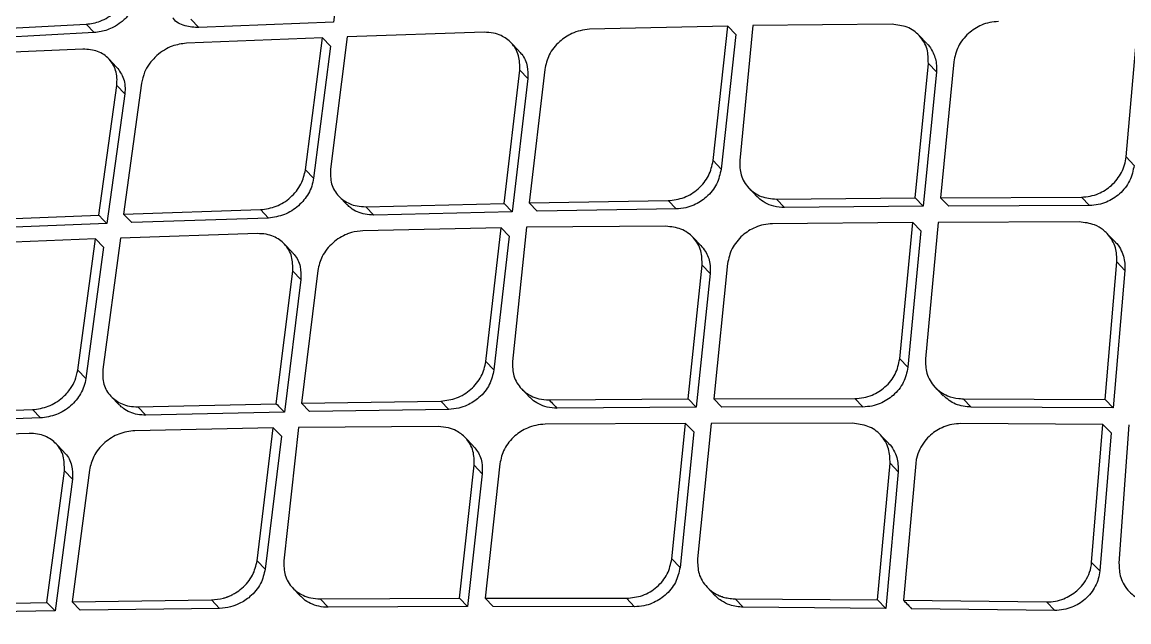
# Model space of a CAD drawing. Extents: x 0 to 84, y -21 to 126.
# Drawn here: x 69.27 to 70.574, y 11.356 to 12.063 of the extents above; entities that cross this region are included whole.
import ezdxf

# ---------------------------------------------------------------- set-up
doc = ezdxf.new("R2010")
doc.units = 0
doc.header["$MEASUREMENT"] = 0
doc.layers.add('1', color=4, linetype='Continuous')

# ---------------------------------------------------------------- blocks, each defined once
blk = doc.blocks.new('PRODIGY')
at = {"layer": '1', "color": 3, "linetype": 'Continuous', "lineweight": 25}
for p, q in [((69.6574, 12.2163), (69.6372, 12.0626)), ((69.1874, 12.0518), (69.3458, 12.0601)), ((69.3458, 12.0601), (69.3552, 12.0503)), ((69.4692, 12.0659), (69.4786, 12.0561)), ((69.6372, 12.0626), (69.4786, 12.0561)), ((70.1014, 12.0579), (69.9386, 12.0541)), ((70.0842, 11.8994), (70.1014, 12.0579)), ((70.1014, 12.0579), (70.1109, 12.0481)), ((70.131, 12.0585), (70.1155, 11.8994)), ((70.2949, 12.06), (70.131, 12.0585)), ((70.5705, 11.9037), (70.585, 12.065)), ((69.3552, 12.0503), (69.1968, 12.0419)), ((69.6533, 12.0452), (69.6335, 11.8894)), ((69.8146, 12.0506), (69.6533, 12.0452)), ((70.1109, 12.048), (70.0937, 11.8895)), ((70.336, 12.0374), (70.3266, 12.0471)), ((69.6241, 12.0442), (69.4638, 12.0378)), ((69.6041, 11.8885), (69.6241, 12.0442)), ((69.6336, 12.0344), (69.6136, 11.8787)), ((69.6336, 12.0344), (69.6241, 12.0442)), ((69.8555, 12.0287), (69.8461, 12.0385)), ((69.342, 12.0308), (69.1832, 12.0241)), ((69.3817, 12.0096), (69.3723, 12.0195)), ((69.838, 11.8489), (69.8564, 12.0061)), ((69.8564, 12.0061), (69.8659, 11.9963)), ((69.8859, 12.0069), (69.8676, 11.8495)), ((70.3221, 11.8555), (70.3377, 12.014)), ((70.3377, 12.014), (70.3472, 12.0042)), ((70.3677, 12.0159), (70.3522, 11.8557)), ((69.8659, 11.9963), (69.8475, 11.8391)), ((70.3472, 12.0042), (70.3317, 11.8456)), ((69.3607, 11.8352), (69.3818, 11.988)), ((69.3818, 11.988), (69.3913, 11.9781)), ((69.411, 11.9907), (69.3899, 11.8363)), ((69.3913, 11.9781), (69.3702, 11.8254)), ((70.5705, 11.9037), (70.5801, 11.8938)), ((69.6041, 11.8885), (69.6136, 11.8787)), ((70.0842, 11.8994), (70.0937, 11.8895)), ((70.1265, 11.8669), (70.1361, 11.8569)), ((69.6437, 11.8573), (69.6532, 11.8474)), ((69.6752, 11.8451), (69.838, 11.8489)), ((69.838, 11.8489), (69.8474, 11.8391)), ((69.8676, 11.8495), (70.0313, 11.8523)), ((69.8676, 11.8495), (69.8771, 11.8397)), ((70.0408, 11.8425), (70.0313, 11.8523)), ((70.1587, 11.854), (70.3221, 11.8555)), ((70.1587, 11.854), (70.1682, 11.8441)), ((70.3221, 11.8555), (70.3317, 11.8456)), ((70.3522, 11.8557), (70.5179, 11.8564)), ((70.3522, 11.8557), (70.3617, 11.8458)), ((70.5179, 11.8564), (70.5274, 11.8465)), ((69.3899, 11.8363), (69.5511, 11.8417)), ((69.3899, 11.8363), (69.3994, 11.8265)), ((69.5511, 11.8417), (69.5606, 11.8318)), ((69.6752, 11.8451), (69.6846, 11.8353)), ((69.8475, 11.8391), (69.6846, 11.8353)), ((70.0409, 11.8425), (69.8771, 11.8397)), ((70.3317, 11.8456), (70.1682, 11.8441)), ((70.5275, 11.8465), (70.3617, 11.8458)), ((69.2021, 11.8287), (69.3607, 11.8352)), ((69.3702, 11.8254), (69.2116, 11.8189)), ((69.5606, 11.8318), (69.3994, 11.8265)), ((70.3193, 11.8264), (70.1542, 11.8251)), ((70.304, 11.6659), (70.3193, 11.8264)), ((70.3193, 11.8264), (70.3289, 11.8165)), ((70.3494, 11.8266), (70.3343, 11.6659)), ((70.5153, 11.8271), (70.3494, 11.8266)), ((69.5475, 11.8134), (69.3861, 11.8082)), ((69.8347, 11.8203), (69.6717, 11.8167)), ((69.8166, 11.6628), (69.8347, 11.8203)), ((69.8441, 11.8105), (69.8261, 11.6529)), ((69.8347, 11.8203), (69.8441, 11.8105)), ((69.8643, 11.8209), (69.848, 11.6627)), ((70.0285, 11.822), (69.8643, 11.8209)), ((70.3289, 11.8165), (70.3136, 11.656)), ((70.5576, 11.8038), (70.5481, 11.8137)), ((69.3569, 11.8072), (69.1965, 11.8008)), ((69.3359, 11.6526), (69.3569, 11.8072)), ((69.3663, 11.7973), (69.3454, 11.6427)), ((69.3569, 11.8072), (69.3663, 11.7973)), ((69.3861, 11.8082), (69.3653, 11.6534)), ((69.5884, 11.7915), (69.5789, 11.8013)), ((70.0697, 11.7995), (70.0602, 11.8092)), ((70.0547, 11.6186), (70.0712, 11.7763)), ((70.0712, 11.7763), (70.0807, 11.7664)), ((70.1012, 11.7781), (70.0849, 11.6188)), ((70.5459, 11.618), (70.5597, 11.78)), ((70.5597, 11.78), (70.5693, 11.7701)), ((69.5697, 11.613), (69.5891, 11.7692)), ((69.5986, 11.7594), (69.5792, 11.6031)), ((69.5891, 11.7692), (69.5986, 11.7594)), ((69.6186, 11.77), (69.5994, 11.6136)), ((70.0807, 11.7664), (70.0643, 11.6088)), ((70.5693, 11.7701), (70.5555, 11.608)), ((69.8166, 11.6628), (69.8261, 11.6529)), ((70.304, 11.6659), (70.3136, 11.656)), ((69.3359, 11.6526), (69.3454, 11.6427)), ((69.8588, 11.6304), (69.8684, 11.6204)), ((70.3458, 11.6324), (70.3553, 11.6224)), ((69.3752, 11.6215), (69.3848, 11.6116)), ((69.5994, 11.6136), (69.7634, 11.6161)), ((69.7634, 11.6161), (69.7729, 11.6062)), ((69.891, 11.6175), (70.0547, 11.6187)), ((70.0643, 11.6088), (70.0547, 11.6187)), ((70.0849, 11.6188), (70.251, 11.6191)), ((70.0849, 11.6188), (70.0944, 11.6089)), ((70.2606, 11.6092), (70.251, 11.6191)), ((70.3786, 11.6188), (70.5459, 11.618)), ((70.3786, 11.6188), (70.3882, 11.6089)), ((70.5459, 11.618), (70.5555, 11.6081)), ((69.1213, 11.6007), (69.2826, 11.606)), ((69.2921, 11.5962), (69.2826, 11.606)), ((69.4067, 11.6094), (69.5697, 11.613)), ((69.4067, 11.6094), (69.4162, 11.5996)), ((69.5792, 11.6032), (69.4162, 11.5996)), ((69.5994, 11.6136), (69.6089, 11.6037)), ((69.7729, 11.6062), (69.6089, 11.6037)), ((70.0643, 11.6088), (69.9005, 11.6076)), ((70.2606, 11.6092), (70.0944, 11.6089)), ((70.5555, 11.608), (70.3882, 11.6089)), ((69.2921, 11.5962), (69.1307, 11.5909)), ((70.0518, 11.5897), (69.8863, 11.5888)), ((70.0356, 11.4302), (70.0518, 11.5897)), ((70.0518, 11.5897), (70.0613, 11.5798)), ((70.0819, 11.5898), (70.0659, 11.4301)), ((70.2483, 11.5899), (70.0819, 11.5898)), ((70.5434, 11.5885), (70.376, 11.5896)), ((70.53, 11.4261), (70.5434, 11.5885)), ((70.5434, 11.5885), (70.553, 11.5786)), ((70.5739, 11.5883), (70.5622, 11.4252)), ((69.2788, 11.578), (69.1173, 11.5728)), ((69.5662, 11.5846), (69.403, 11.5812)), ((69.5471, 11.428), (69.5662, 11.5846)), ((69.5662, 11.5846), (69.5757, 11.5748)), ((69.5959, 11.5851), (69.5786, 11.428)), ((69.7604, 11.586), (69.5959, 11.5851)), ((70.0613, 11.5798), (70.0452, 11.4202)), ((70.2906, 11.5665), (70.281, 11.5765)), ((70.553, 11.5786), (70.5396, 11.4162)), ((69.3196, 11.5562), (69.3101, 11.566)), ((69.5757, 11.5748), (69.5566, 11.4182)), ((69.8015, 11.5634), (69.792, 11.5732)), ((69.7855, 11.3838), (69.8028, 11.5404)), ((69.8028, 11.5404), (69.8123, 11.5305)), ((69.833, 11.5422), (69.8156, 11.3838)), ((70.2779, 11.3818), (70.2926, 11.5429)), ((70.2926, 11.5429), (70.3021, 11.5329)), ((70.3229, 11.5427), (70.3084, 11.3815)), ((69.2996, 11.3789), (69.3201, 11.5341)), ((69.3295, 11.5242), (69.3091, 11.3691)), ((69.3201, 11.5341), (69.3296, 11.5242)), ((69.3496, 11.5348), (69.3293, 11.3795)), ((69.8123, 11.5305), (69.795, 11.3739)), ((70.3021, 11.5329), (70.2875, 11.3718)), ((69.5471, 11.428), (69.5566, 11.4182)), ((70.0356, 11.4302), (70.0451, 11.4203)), ((70.53, 11.4261), (70.5396, 11.4162)), ((69.5892, 11.3958), (69.5988, 11.3859)), ((70.0773, 11.3967), (70.0868, 11.3867)), ((69.3293, 11.3795), (69.4935, 11.3818)), ((69.503, 11.3719), (69.4935, 11.3818)), ((69.6214, 11.383), (69.7855, 11.3838)), ((69.6214, 11.383), (69.6309, 11.3731)), ((69.795, 11.3739), (69.7855, 11.3838)), ((69.8156, 11.3838), (69.8252, 11.3739)), ((69.8156, 11.3838), (69.9822, 11.3837)), ((69.9822, 11.3837), (69.9917, 11.3738)), ((70.1101, 11.3831), (70.2779, 11.3818)), ((70.1101, 11.3831), (70.1197, 11.3732)), ((70.2779, 11.3818), (70.2875, 11.3718)), ((70.3084, 11.3815), (70.4769, 11.3794)), ((69.1365, 11.3755), (69.2996, 11.3789)), ((69.3091, 11.3691), (69.146, 11.3656)), ((69.3293, 11.3795), (69.3388, 11.3696)), ((69.503, 11.3719), (69.3388, 11.3696)), ((69.795, 11.3739), (69.6309, 11.3731)), ((69.9918, 11.3738), (69.8252, 11.3739)), ((70.2875, 11.3718), (70.1197, 11.3732)), ((70.4865, 11.3694), (70.318, 11.3715)), ((70.4769, 11.3794), (70.4865, 11.3694))]:
    blk.add_line(p, q, dxfattribs=at)
at = {"layer": '1', "color": 3, "linetype": 'Continuous', "lineweight": 25, "flags": 128}
for points in [[(69.3607, 11.8352), (69.366, 11.8297), (69.3702, 11.8254)], [(69.2996, 11.3789), (69.3049, 11.3734), (69.3091, 11.3691)]]:
    blk.add_lwpolyline(points, dxfattribs=at)
at = {"layer": '1', "color": 3, "linetype": 'Continuous', "lineweight": 25}
for points, knots in [([(73.7038, 17.6398), (73.5881, 17.5307), (73.3529, 17.3088), (73.0099, 16.9848), (72.6861, 16.6786), (72.3966, 16.4046), (72.1528, 16.1737), (71.9512, 15.9828), (71.7883, 15.8284), (71.6432, 15.6909), (71.5188, 15.5731), (71.4173, 15.477), (71.3359, 15.3999), (71.2411, 15.31), (71.1121, 15.1878), (70.9471, 15.0316), (70.7602, 14.8547), (70.5548, 14.6603), (70.3367, 14.454), (70.0855, 14.2164), (69.8199, 13.9653), (69.5484, 13.7088), (69.3455, 13.5171), (69.2008, 13.3805), (69.097, 13.2825), (68.9815, 13.1734), (68.8462, 13.0458), (68.673, 12.8823), (68.4574, 12.6788), (68.1953, 12.4313), (67.8996, 12.1522), (67.5706, 11.8413), (67.2082, 11.4986), (66.8275, 11.1383), (66.5678, 10.8921), (66.4399, 10.7708)], [0, 0, 0, 0, 0.047732, 0.097021, 0.141602, 0.181473, 0.216643, 0.242357, 0.264803, 0.283982, 0.302359, 0.316221, 0.32592, 0.336001, 0.355428, 0.379237, 0.404198, 0.432652, 0.464067, 0.494314, 0.536393, 0.573752, 0.606394, 0.620146, 0.633459, 0.649229, 0.66783, 0.689262, 0.720711, 0.75677, 0.797442, 0.842721, 0.892609, 0.947115, 1, 1, 1, 1]), ([(66.4995, 10.7371), (66.4999, 10.7375), (66.5034, 10.7406), (66.5149, 10.7512), (66.5562, 10.7887), (66.7103, 10.9288), (67.3106, 11.4735), (68.4979, 12.5505), (69.5527, 13.5402), (70.1603, 14.1102)], [0, 0, 0, 0, 0.000353, 0.002828, 0.009436, 0.033986, 0.128384, 0.498019, 1, 1, 1, 1]), ([(69.3458, 12.0601), (69.3514, 12.0609), (69.3602, 12.0622), (69.3719, 12.0682), (69.3829, 12.0763), (69.3939, 12.0896), (69.397, 12.1014), (69.3985, 12.1073)], [0, 0, 0, 0, 0.227885, 0.358926, 0.501082, 0.750473, 1, 1, 1, 1]), ([(69.408, 12.0975), (69.4068, 12.0926), (69.4046, 12.0834), (69.3967, 12.0714), (69.3877, 12.0625), (69.3767, 12.0554), (69.3656, 12.0513), (69.3579, 12.0506), (69.3552, 12.0503)], [0, 0, 0, 0, 0.206384, 0.389639, 0.549718, 0.686564, 0.889713, 1, 1, 1, 1]), ([(69.4786, 12.0561), (69.4731, 12.0565), (69.4619, 12.0574), (69.4511, 12.0625), (69.4482, 12.0673), (69.448, 12.0676)], [0, 0, 0, 0, 0.477808, 0.972788, 1, 1, 1, 1]), ([(70.3377, 12.014), (70.3376, 12.0197), (70.3376, 12.0285), (70.3328, 12.0393), (70.3258, 12.049), (70.3133, 12.058), (70.301, 12.0593), (70.2949, 12.06)], [0, 0, 0, 0, 0.232653, 0.362405, 0.500794, 0.750209, 1, 1, 1, 1]), ([(70.4202, 12.0633), (70.4168, 12.063), (70.4101, 12.0625), (70.3978, 12.0585), (70.384, 12.0497), (70.3716, 12.0343), (70.369, 12.022), (70.3677, 12.0159)], [0, 0, 0, 0, 0.13659, 0.265701, 0.500566, 0.751948, 1, 1, 1, 1]), ([(69.8564, 12.0061), (69.8565, 12.0119), (69.8565, 12.0208), (69.8519, 12.0313), (69.8456, 12.0399), (69.8365, 12.0463), (69.8253, 12.0502), (69.8183, 12.0504), (69.8146, 12.0506)], [0, 0, 0, 0, 0.241672, 0.368785, 0.499775, 0.714695, 0.848656, 1, 1, 1, 1]), ([(69.9386, 12.0541), (69.9349, 12.0537), (69.9279, 12.0531), (69.9157, 12.0486), (69.9049, 12.0416), (69.8964, 12.0325), (69.8892, 12.0216), (69.8872, 12.0127), (69.8859, 12.0069)], [0, 0, 0, 0, 0.148769, 0.28186, 0.500177, 0.632368, 0.759919, 1, 1, 1, 1]), ([(69.4638, 12.0378), (69.4582, 12.037), (69.4493, 12.0358), (69.4376, 12.0298), (69.4281, 12.0229), (69.4201, 12.0138), (69.4137, 12.0027), (69.412, 11.995), (69.411, 11.9907)], [0, 0, 0, 0, 0.226958, 0.357892, 0.500148, 0.675911, 0.817959, 1, 1, 1, 1]), ([(70.3358, 12.0372), (70.3364, 12.0367), (70.3393, 12.0342), (70.3438, 12.0266), (70.3476, 12.0158), (70.3473, 12.0074), (70.3472, 12.0042)], [0, 0, 0, 0, 0.062412, 0.327379, 0.740405, 1, 1, 1, 1]), ([(69.3818, 11.988), (69.382, 11.9911), (69.3825, 11.9971), (69.3803, 12.0081), (69.3735, 12.0199), (69.3599, 12.0294), (69.348, 12.0303), (69.342, 12.0308)], [0, 0, 0, 0, 0.133166, 0.261134, 0.500378, 0.749194, 1, 1, 1, 1]), ([(69.8554, 12.0285), (69.8565, 12.0273), (69.8614, 12.0224), (69.8662, 12.0114), (69.866, 12.0011), (69.8659, 11.9963)], [0, 0, 0, 0, 0.144828, 0.604994, 1, 1, 1, 1]), ([(69.3817, 12.0096), (69.3849, 12.0053), (69.3898, 11.9987), (69.3919, 11.9873), (69.3915, 11.9812), (69.3913, 11.9781)], [0, 0, 0, 0, 0.486603, 0.741443, 1, 1, 1, 1]), ([(70.5179, 11.8564), (70.5214, 11.8567), (70.5282, 11.8571), (70.5406, 11.8611), (70.5544, 11.8697), (70.5642, 11.8825), (70.5692, 11.8943), (70.5701, 11.9006), (70.5705, 11.9037)], [0, 0, 0, 0, 0.138133, 0.267662, 0.500056, 0.747408, 0.87317, 1, 1, 1, 1]), ([(69.5511, 11.8417), (69.5574, 11.8425), (69.5699, 11.8443), (69.5844, 11.8536), (69.5935, 11.8633), (69.6007, 11.8741), (69.6028, 11.8828), (69.6041, 11.8885)], [0, 0, 0, 0, 0.2498, 0.499563, 0.633628, 0.761933, 1, 1, 1, 1]), ([(69.6335, 11.8894), (69.6335, 11.8835), (69.6334, 11.8716), (69.6422, 11.8572), (69.6537, 11.8492), (69.665, 11.8455), (69.6717, 11.8453), (69.6752, 11.8451)], [0, 0, 0, 0, 0.24874, 0.499128, 0.726672, 0.857709, 1, 1, 1, 1]), ([(70.0313, 11.8523), (70.0377, 11.8531), (70.0503, 11.8547), (70.0674, 11.8656), (70.0801, 11.8811), (70.0829, 11.8933), (70.0842, 11.8994)], [0, 0, 0, 0, 0.250056, 0.500076, 0.751782, 1, 1, 1, 1]), ([(70.0937, 11.8895), (70.0924, 11.8835), (70.0896, 11.8713), (70.0774, 11.8562), (70.0639, 11.8476), (70.0516, 11.8433), (70.0445, 11.8428), (70.0409, 11.8425)], [0, 0, 0, 0, 0.247272, 0.499046, 0.720622, 0.853188, 1, 1, 1, 1]), ([(70.1155, 11.8994), (70.1156, 11.8936), (70.1158, 11.8847), (70.1206, 11.8741), (70.1277, 11.8647), (70.1402, 11.8558), (70.1526, 11.8546), (70.1587, 11.854)], [0, 0, 0, 0, 0.238956, 0.367111, 0.50071, 0.750076, 1, 1, 1, 1]), ([(70.5801, 11.8938), (70.5788, 11.8876), (70.5762, 11.8752), (70.5639, 11.8598), (70.5501, 11.8512), (70.5377, 11.8472), (70.531, 11.8468), (70.5275, 11.8465)], [0, 0, 0, 0, 0.251357, 0.499332, 0.732105, 0.86178, 1, 1, 1, 1]), ([(69.6136, 11.8787), (69.613, 11.8755), (69.6119, 11.8693), (69.6066, 11.8579), (69.5964, 11.8454), (69.5795, 11.8345), (69.5669, 11.8327), (69.5606, 11.8318)], [0, 0, 0, 0, 0.132825, 0.260196, 0.497711, 0.748734, 1, 1, 1, 1]), ([(70.1682, 11.8441), (70.164, 11.8444), (70.1558, 11.8449), (70.1455, 11.8494), (70.139, 11.8536), (70.1366, 11.8566), (70.1362, 11.857)], [0, 0, 0, 0, 0.343962, 0.661619, 0.952873, 1, 1, 1, 1]), ([(69.6846, 11.8353), (69.6812, 11.8354), (69.6743, 11.8357), (69.6652, 11.8387), (69.658, 11.8427), (69.6546, 11.8462), (69.6533, 11.8476)], [0, 0, 0, 0, 0.286126, 0.5628, 0.830037, 1, 1, 1, 1]), ([(70.1542, 11.8251), (70.1506, 11.8248), (70.1438, 11.8243), (70.1315, 11.8202), (70.1204, 11.8133), (70.1118, 11.8041), (70.1045, 11.7932), (70.1025, 11.7841), (70.1012, 11.7781)], [0, 0, 0, 0, 0.139617, 0.269637, 0.49996, 0.628164, 0.754417, 1, 1, 1, 1]), ([(70.5597, 11.78), (70.5596, 11.7857), (70.5594, 11.7947), (70.5545, 11.8057), (70.5494, 11.8127), (70.5424, 11.819), (70.5319, 11.8253), (70.5216, 11.8265), (70.5153, 11.8271)], [0, 0, 0, 0, 0.229063, 0.359548, 0.500443, 0.590377, 0.750618, 1, 1, 1, 1]), ([(69.5891, 11.7692), (69.5891, 11.7751), (69.5892, 11.7869), (69.5805, 11.8014), (69.5689, 11.8095), (69.5576, 11.8131), (69.551, 11.8133), (69.5475, 11.8134)], [0, 0, 0, 0, 0.245613, 0.499096, 0.727419, 0.858304, 1, 1, 1, 1]), ([(69.6717, 11.8167), (69.6672, 11.8163), (69.6611, 11.8157), (69.655, 11.8136), (69.6473, 11.8105), (69.6383, 11.805), (69.6292, 11.7952), (69.622, 11.7844), (69.6199, 11.7756), (69.6186, 11.77)], [0, 0, 0, 0, 0.179325, 0.242898, 0.250498, 0.499894, 0.635202, 0.763829, 1, 1, 1, 1]), ([(70.0712, 11.7763), (70.0711, 11.782), (70.0711, 11.7908), (70.0664, 11.8016), (70.0594, 11.8111), (70.0469, 11.8201), (70.0347, 11.8214), (70.0285, 11.822)], [0, 0, 0, 0, 0.236364, 0.365179, 0.500743, 0.750121, 1, 1, 1, 1]), ([(70.0696, 11.7994), (70.0715, 11.7972), (70.0766, 11.7912), (70.0809, 11.7797), (70.0808, 11.7704), (70.0807, 11.7664)], [0, 0, 0, 0, 0.244127, 0.677962, 1, 1, 1, 1]), ([(70.5576, 11.8037), (70.5577, 11.8036), (70.5606, 11.8017), (70.5639, 11.7955), (70.5691, 11.7848), (70.5692, 11.7758), (70.5693, 11.7701)], [0, 0, 0, 0, 0.010475, 0.291332, 0.550167, 1, 1, 1, 1]), ([(69.5882, 11.7914), (69.5891, 11.7906), (69.5938, 11.7861), (69.5988, 11.7753), (69.5986, 11.7645), (69.5986, 11.7594)], [0, 0, 0, 0, 0.101321, 0.572426, 1, 1, 1, 1]), ([(69.3653, 11.6534), (69.3652, 11.6475), (69.3651, 11.6357), (69.3739, 11.6212), (69.3855, 11.6133), (69.3968, 11.6098), (69.4033, 11.6095), (69.4067, 11.6094)], [0, 0, 0, 0, 0.251597, 0.499117, 0.733108, 0.862559, 1, 1, 1, 1]), ([(69.7634, 11.6161), (69.7697, 11.6169), (69.7824, 11.6184), (69.7968, 11.6275), (69.8059, 11.637), (69.8132, 11.6478), (69.8152, 11.6568), (69.8166, 11.6628)], [0, 0, 0, 0, 0.24983, 0.499477, 0.628082, 0.754566, 1, 1, 1, 1]), ([(69.848, 11.6627), (69.848, 11.6569), (69.8481, 11.648), (69.853, 11.6374), (69.8593, 11.629), (69.8682, 11.6225), (69.8794, 11.6182), (69.8869, 11.6178), (69.891, 11.6175)], [0, 0, 0, 0, 0.241475, 0.36866, 0.499874, 0.697317, 0.8356, 1, 1, 1, 1]), ([(70.251, 11.6191), (70.2546, 11.6193), (70.2615, 11.6197), (70.2739, 11.6237), (70.2877, 11.6322), (70.3001, 11.6475), (70.3027, 11.6598), (70.304, 11.6659)], [0, 0, 0, 0, 0.141029, 0.271665, 0.500821, 0.750098, 1, 1, 1, 1]), ([(70.3136, 11.656), (70.3123, 11.6499), (70.3097, 11.6376), (70.2972, 11.6223), (70.2835, 11.6138), (70.271, 11.6098), (70.2642, 11.6094), (70.2606, 11.6091)], [0, 0, 0, 0, 0.249522, 0.499222, 0.7284, 0.858975, 1, 1, 1, 1]), ([(70.3343, 11.6659), (70.3344, 11.6601), (70.3345, 11.6511), (70.3395, 11.6401), (70.3468, 11.6302), (70.3585, 11.6222), (70.3702, 11.6193), (70.3764, 11.6189), (70.378, 11.6188), (70.3785, 11.6188), (70.3786, 11.6188), (70.3786, 11.6188)], [0, 0, 0, 0, 0.234805, 0.363882, 0.500454, 0.749359, 0.934419, 0.982208, 0.994854, 0.999407, 1, 1, 1, 1]), ([(69.2826, 11.606), (69.2889, 11.6069), (69.3014, 11.6086), (69.3171, 11.6186), (69.3272, 11.6299), (69.3335, 11.6411), (69.3351, 11.6486), (69.3359, 11.6526)], [0, 0, 0, 0, 0.249695, 0.499379, 0.685777, 0.831504, 1, 1, 1, 1]), ([(69.3454, 11.6427), (69.3448, 11.6396), (69.3436, 11.6335), (69.3383, 11.6221), (69.328, 11.6097), (69.311, 11.5988), (69.2984, 11.5971), (69.2921, 11.5962)], [0, 0, 0, 0, 0.131371, 0.258105, 0.496652, 0.748215, 1, 1, 1, 1]), ([(69.8261, 11.6529), (69.8248, 11.647), (69.8227, 11.638), (69.8155, 11.6272), (69.8071, 11.6184), (69.7964, 11.6116), (69.7841, 11.6071), (69.7768, 11.6066), (69.7729, 11.6062)], [0, 0, 0, 0, 0.243889, 0.37012, 0.498892, 0.709564, 0.844907, 1, 1, 1, 1]), ([(69.9005, 11.6076), (69.8965, 11.6079), (69.8888, 11.6083), (69.8788, 11.6123), (69.8721, 11.6165), (69.8693, 11.6198), (69.8685, 11.6206)], [0, 0, 0, 0, 0.321611, 0.623226, 0.904777, 1, 1, 1, 1]), ([(69.891, 11.6175), (69.8928, 11.6157), (69.8959, 11.6124), (69.8991, 11.6091), (69.9005, 11.6076)], [0, 0, 0, 0, 0.560007, 1, 1, 1, 1]), ([(70.3882, 11.6089), (70.3818, 11.6096), (70.3691, 11.6109), (70.3599, 11.6187), (70.3554, 11.6225)], [0, 0, 0, 0, 0.507161, 1, 1, 1, 1]), ([(69.4162, 11.5996), (69.4129, 11.5997), (69.4063, 11.5999), (69.3974, 11.6027), (69.39, 11.6066), (69.3864, 11.6102), (69.3849, 11.6117)], [0, 0, 0, 0, 0.273302, 0.540787, 0.802528, 1, 1, 1, 1]), ([(69.5697, 11.613), (69.5714, 11.6112), (69.5746, 11.6079), (69.5778, 11.6046), (69.5792, 11.6032)], [0, 0, 0, 0, 0.56, 1, 1, 1, 1]), ([(69.8863, 11.5888), (69.8826, 11.5885), (69.8756, 11.588), (69.8633, 11.5839), (69.8522, 11.577), (69.8436, 11.5679), (69.8363, 11.5571), (69.8343, 11.5481), (69.833, 11.5422)], [0, 0, 0, 0, 0.14419, 0.275744, 0.500027, 0.629969, 0.756761, 1, 1, 1, 1]), ([(70.2926, 11.5429), (70.2925, 11.5486), (70.2923, 11.5576), (70.2873, 11.5687), (70.28, 11.5785), (70.2671, 11.5878), (70.2545, 11.5892), (70.2483, 11.5899)], [0, 0, 0, 0, 0.232711, 0.362485, 0.500978, 0.750268, 1, 1, 1, 1]), ([(70.376, 11.5896), (70.3725, 11.5894), (70.3657, 11.589), (70.3532, 11.5851), (70.3421, 11.5783), (70.333, 11.5687), (70.3272, 11.5594), (70.3238, 11.5504), (70.3231, 11.5447), (70.3229, 11.5427)], [0, 0, 0, 0, 0.137048, 0.266051, 0.499164, 0.625379, 0.7701, 0.921237, 1, 1, 1, 1]), ([(69.3201, 11.5341), (69.3201, 11.5399), (69.3203, 11.5517), (69.3115, 11.5662), (69.2999, 11.5742), (69.2886, 11.5776), (69.2821, 11.5779), (69.2788, 11.578)], [0, 0, 0, 0, 0.248861, 0.499116, 0.734428, 0.86356, 1, 1, 1, 1]), ([(69.403, 11.5812), (69.3967, 11.5804), (69.3841, 11.5787), (69.3695, 11.5694), (69.3602, 11.5597), (69.353, 11.5489), (69.3509, 11.5403), (69.3496, 11.5348)], [0, 0, 0, 0, 0.249775, 0.49942, 0.638663, 0.768648, 1, 1, 1, 1]), ([(69.8028, 11.5404), (69.8028, 11.5462), (69.8028, 11.555), (69.7981, 11.5657), (69.7919, 11.5742), (69.7831, 11.5808), (69.772, 11.5852), (69.7645, 11.5857), (69.7604, 11.586)], [0, 0, 0, 0, 0.23917, 0.366929, 0.499873, 0.695521, 0.834247, 1, 1, 1, 1]), ([(69.8013, 11.5633), (69.8028, 11.5617), (69.8079, 11.5562), (69.8126, 11.5449), (69.8124, 11.535), (69.8123, 11.5305)], [0, 0, 0, 0, 0.188645, 0.636447, 1, 1, 1, 1]), ([(70.2905, 11.5665), (70.2907, 11.5664), (70.2936, 11.5644), (70.2968, 11.5584), (70.302, 11.5477), (70.3021, 11.5387), (70.3021, 11.5329)], [0, 0, 0, 0, 0.012996, 0.287584, 0.543898, 1, 1, 1, 1]), ([(69.3195, 11.556), (69.32, 11.5555), (69.3246, 11.5514), (69.3298, 11.5406), (69.3296, 11.5296), (69.3296, 11.5242)], [0, 0, 0, 0, 0.068774, 0.548064, 1, 1, 1, 1]), ([(69.4935, 11.3818), (69.4982, 11.3822), (69.5041, 11.3828), (69.5102, 11.3846), (69.5118, 11.3853), (69.5122, 11.3854), (69.5123, 11.3855), (69.5123, 11.3855), (69.5124, 11.3855), (69.5124, 11.3855), (69.5125, 11.3855), (69.5127, 11.3856), (69.5131, 11.3858), (69.5138, 11.3861), (69.5152, 11.3867), (69.518, 11.388), (69.5229, 11.3907), (69.5296, 11.3955), (69.5363, 11.4026), (69.5437, 11.4133), (69.5458, 11.4222), (69.5471, 11.428)], [0, 0, 0, 0, 0.185332, 0.233074, 0.245614, 0.250091, 0.250617, 0.250646, 0.250677, 0.25123, 0.252325, 0.254554, 0.258984, 0.267776, 0.285156, 0.319146, 0.383949, 0.500726, 0.631067, 0.757974, 1, 1, 1, 1]), ([(69.5786, 11.428), (69.5786, 11.4221), (69.5786, 11.4132), (69.5835, 11.4028), (69.59, 11.3942), (69.5992, 11.3876), (69.6105, 11.3836), (69.6176, 11.3832), (69.6214, 11.383)], [0, 0, 0, 0, 0.244066, 0.370605, 0.499861, 0.713824, 0.847987, 1, 1, 1, 1]), ([(69.9822, 11.3837), (69.9886, 11.3844), (70.0014, 11.3857), (70.0187, 11.3964), (70.0315, 11.4118), (70.0343, 11.4241), (70.0356, 11.4302)], [0, 0, 0, 0, 0.250048, 0.49997, 0.75154, 1, 1, 1, 1]), ([(70.0452, 11.4202), (70.0439, 11.4142), (70.0419, 11.405), (70.0346, 11.3942), (70.026, 11.3852), (70.0149, 11.3784), (70.0025, 11.3744), (69.9954, 11.374), (69.9918, 11.3738)], [0, 0, 0, 0, 0.247325, 0.373096, 0.499792, 0.723991, 0.855622, 1, 1, 1, 1]), ([(70.0659, 11.4301), (70.066, 11.4242), (70.0661, 11.4152), (70.0711, 11.4042), (70.0784, 11.3945), (70.0865, 11.3889), (70.0931, 11.3862), (70.096, 11.3852), (70.1009, 11.3839), (70.1059, 11.3833), (70.109, 11.3831), (70.1098, 11.3831), (70.1101, 11.3831), (70.1101, 11.3831), (70.1101, 11.3831)], [0, 0, 0, 0, 0.237351, 0.365683, 0.500178, 0.748966, 0.764443, 0.790539, 0.87457, 0.967192, 0.99108, 0.997402, 0.999689, 1, 1, 1, 1]), ([(70.4769, 11.3794), (70.4804, 11.3795), (70.4873, 11.3799), (70.4998, 11.3837), (70.511, 11.3904), (70.5201, 11.4), (70.5258, 11.4093), (70.5292, 11.4183), (70.5298, 11.4241), (70.53, 11.4261)], [0, 0, 0, 0, 0.138266, 0.267762, 0.4997, 0.624973, 0.769071, 0.920231, 1, 1, 1, 1]), ([(70.5622, 11.4252), (70.5624, 11.4194), (70.5628, 11.4104), (70.568, 11.3993), (70.5756, 11.3892), (70.5874, 11.3811), (70.5992, 11.378), (70.6054, 11.3774), (70.6072, 11.3774), (70.6077, 11.3774), (70.6078, 11.3774)], [0, 0, 0, 0, 0.231623, 0.361552, 0.500648, 0.74955, 0.931312, 0.979836, 0.997608, 1, 1, 1, 1]), ([(69.5566, 11.4182), (69.5553, 11.4123), (69.5532, 11.4034), (69.5459, 11.3927), (69.5378, 11.3843), (69.5274, 11.3776), (69.5152, 11.3729), (69.5073, 11.3723), (69.503, 11.3719)], [0, 0, 0, 0, 0.241762, 0.368657, 0.499272, 0.690609, 0.830625, 1, 1, 1, 1]), ([(70.5396, 11.4162), (70.5392, 11.413), (70.5383, 11.4068), (70.5334, 11.3949), (70.5234, 11.3821), (70.5094, 11.3737), (70.4969, 11.3699), (70.49, 11.3696), (70.4865, 11.3694)], [0, 0, 0, 0, 0.126331, 0.251915, 0.500017, 0.731971, 0.861561, 1, 1, 1, 1]), ([(69.6309, 11.3731), (69.6271, 11.3733), (69.6198, 11.3737), (69.6101, 11.3774), (69.6031, 11.3815), (69.6, 11.3849), (69.599, 11.386)], [0, 0, 0, 0, 0.305188, 0.594922, 0.869265, 1, 1, 1, 1]), ([(70.1197, 11.3732), (70.1143, 11.3737), (70.105, 11.3746), (70.0949, 11.3799), (70.0895, 11.384), (70.0874, 11.3862), (70.0868, 11.3867)], [0, 0, 0, 0, 0.429709, 0.742605, 0.938144, 1, 1, 1, 1]), ([(70.3084, 11.3815), (70.3102, 11.3796), (70.3134, 11.3763), (70.3166, 11.373), (70.318, 11.3715)], [0, 0, 0, 0, 0.559996, 1, 1, 1, 1])]:
    blk.add_open_spline(points, degree=3, knots=knots, dxfattribs=at)

msp = doc.modelspace()

# ---------------------------------------------------------------- block references
at = {"layer": '1'}
msp.add_blockref('PRODIGY', (0, 0), dxfattribs=at)

doc.saveas('drawing.dxf')
